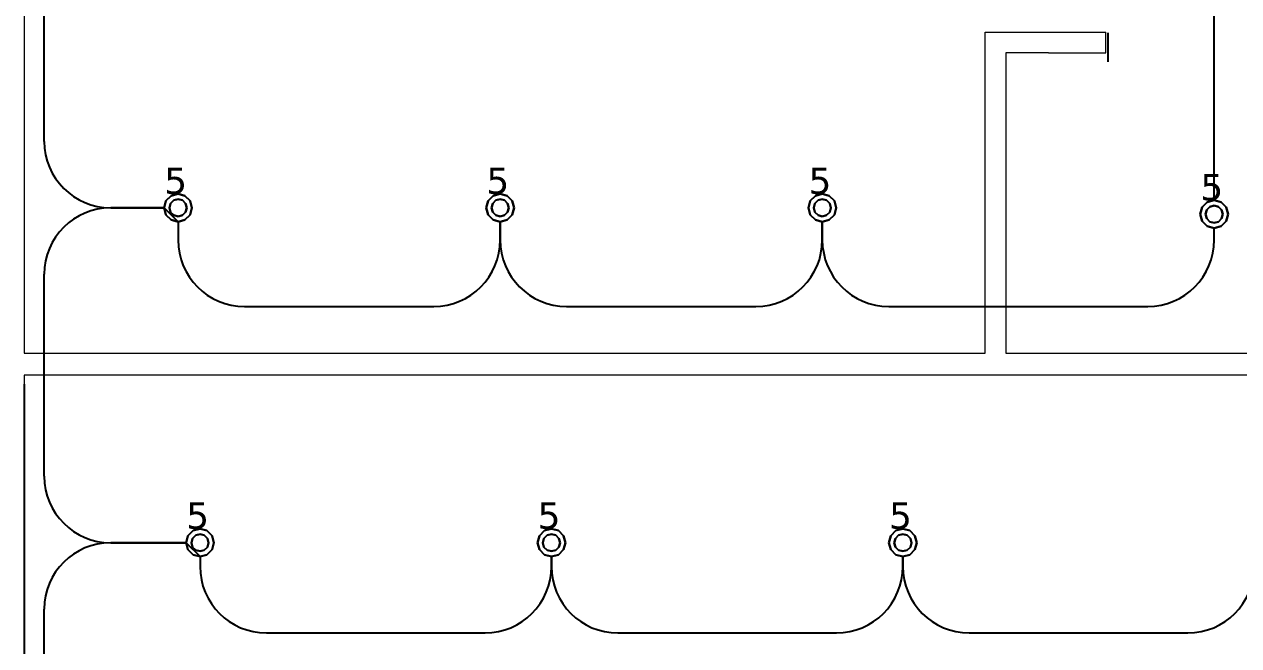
# Model space of a CAD drawing. Header units: inches. Extents: x -2 to 2474, y 1 to 287.
# Drawn here: x 21.74 to 37.42, y 118.74 to 126.76 of the extents above; entities that cross this region are included whole.
import ezdxf

# ---------------------------------------------------------------- set-up
doc = ezdxf.new("R2010")
doc.units = ezdxf.units.IN
doc.header["$MEASUREMENT"] = 0
doc.layers.add('0.25', color=4, linetype='Continuous')
doc.layers.add('PDF_0', color=7, linetype='Continuous')
for name, color, linetype, true_color in [('DLX_CONT', 7, 'Continuous', 0x969696), ('DLX_LUM', 7, 'Continuous', 0xffd400), ('DLX_LUMKEY_IDX', 7, 'Continuous', 0x969696)]:
    doc.layers.add(name, color=color, linetype=linetype, true_color=true_color)
doc.styles.add('TableTextStyle', font='')
doc.styles.get('TableTextStyle').set_extended_font_data('VERDANA.TTF')

msp = doc.modelspace()

# ---------------------------------------------------------------- linework, layer by layer
at = {"lineweight": 5}
for p, q in [((34.96205, 126.66012), (35.70402, 126.66012)), ((35.70402, 126.39359), (35.70402, 126.66012)), ((34.96205, 126.39359), (35.70402, 126.39359))]:
    msp.add_line(p, q, dxfattribs=at)
at = {"layer": '0.25'}
for p, q in [((21.99989, 125.25187), (21.99989, 127.17441)), ((37.10118, 124.49138), (37.10118, 127.16917)), ((22.85724, 124.39452), (23.54723, 124.39452)), ((23.54723, 124.39452), (22.85724, 124.39452)), ((23.54723, 124.39452), (23.72678, 124.21496)), ((23.72678, 124.21496), (23.72678, 123.97962)), ((27.88496, 123.97962), (27.88496, 124.21496)), ((27.88496, 124.21496), (27.88496, 123.97962)), ((32.04314, 123.97962), (32.04314, 124.21496)), ((32.04314, 124.21496), (32.04314, 123.97962)), ((37.10118, 123.97962), (37.10118, 124.13226)), ((21.99989, 120.92842), (21.99989, 123.53716)), ((24.58414, 123.12226), (27.02761, 123.12226)), ((28.74232, 123.12226), (31.18579, 123.12226)), ((32.9005, 123.12226), (36.24382, 123.12226)), ((22.85724, 120.07106), (23.83074, 120.07106)), ((23.83074, 120.07106), (22.85724, 120.07106)), ((23.83074, 120.07106), (24.0103, 119.8915)), ((24.0103, 119.8915), (24.0103, 119.76398)), ((28.54649, 119.76398), (28.54649, 119.8915)), ((28.54649, 119.8915), (28.54649, 119.76398)), ((33.08269, 119.76398), (33.08269, 119.8915)), ((33.08269, 119.8915), (33.08269, 119.76398)), ((21.99989, 116.81631), (21.99989, 119.2137)), ((24.86766, 118.90662), (27.68914, 118.90662)), ((29.40385, 118.90662), (32.22533, 118.90662)), ((33.94005, 118.90662), (36.76153, 118.90662))]:
    msp.add_line(p, q, dxfattribs=at)
for centre, start, end in [((22.85724, 125.25187), 180, 270), ((22.85724, 123.53716), 90, 180), ((24.58414, 123.97962), 180, 270), ((27.02761, 123.97962), 270, 0), ((28.74232, 123.97962), 180, 270), ((31.18579, 123.97962), 270, 0), ((32.9005, 123.97962), 180, 270), ((36.24382, 123.97962), 270, 0), ((22.85724, 120.92842), 180, 270), ((22.85724, 119.2137), 90, 180), ((24.86766, 119.76398), 180, 270), ((27.68914, 119.76398), 270, 0), ((29.40385, 119.76398), 180, 270), ((32.22533, 119.76398), 270, 0), ((33.94005, 119.76398), 180, 270), ((36.76153, 119.76398), 270, 0)]:
    msp.add_arc(centre, 0.85736, start, end, dxfattribs=at)
at = {"layer": 'DLX_CONT'}
for points in [[(35.7288, 126.65497, 0), (35.7288, 126.27695, 0)], [(21.7422, 122.11877, 0), (21.7422, 109.83324, 0)]]:
    msp.add_polyline3d(points, dxfattribs=at)
at = {"layer": 'DLX_LUM'}
for points in [[(23.57128, 124.4843, 0), (23.54723, 124.39452, 0)], [(23.54723, 124.39452, 0), (23.57128, 124.4843, 0)], [(23.54723, 124.39452, 0), (23.57128, 124.4843, 0)], [(23.57128, 124.4843, 0), (23.54723, 124.39452, 0)], [(23.63701, 124.55002, 0), (23.57128, 124.4843, 0)], [(23.57128, 124.4843, 0), (23.63701, 124.55002, 0)], [(23.57128, 124.4843, 0), (23.63701, 124.55002, 0)], [(23.63701, 124.55002, 0), (23.57128, 124.4843, 0)], [(23.57128, 124.4843, 0), (23.57128, 124.4843, 0)], [(23.57128, 124.4843, 0), (23.57128, 124.4843, 0)], [(23.67103, 124.49109, 0), (23.63021, 124.45027, 0)], [(23.63021, 124.45027, 0), (23.67103, 124.49109, 0)], [(23.72678, 124.57408, 0), (23.63701, 124.55002, 0)], [(23.63701, 124.55002, 0), (23.72678, 124.57408, 0)], [(23.63701, 124.55002, 0), (23.72678, 124.57408, 0)], [(23.72678, 124.57408, 0), (23.63701, 124.55002, 0)], [(23.63701, 124.55002, 0), (23.63701, 124.55002, 0)], [(23.63701, 124.55002, 0), (23.63701, 124.55002, 0)], [(23.72678, 124.50603, 0), (23.67103, 124.49109, 0)], [(23.67103, 124.49109, 0), (23.72678, 124.50603, 0)], [(23.81656, 124.55002, 0), (23.72678, 124.57408, 0)], [(23.72678, 124.57408, 0), (23.72678, 124.57408, 0)], [(23.72678, 124.57408, 0), (23.81656, 124.55002, 0)], [(23.72678, 124.57408, 0), (23.72678, 124.57408, 0)], [(23.72678, 124.57408, 0), (23.81656, 124.55002, 0)], [(23.81656, 124.55002, 0), (23.72678, 124.57408, 0)], [(23.78254, 124.49109, 0), (23.72678, 124.50603, 0)], [(23.72678, 124.50603, 0), (23.78254, 124.49109, 0)], [(23.82336, 124.45027, 0), (23.78254, 124.49109, 0)], [(23.78254, 124.49109, 0), (23.82336, 124.45027, 0)], [(23.88229, 124.4843, 0), (23.81656, 124.55002, 0)], [(23.81656, 124.55002, 0), (23.81656, 124.55002, 0)], [(23.81656, 124.55002, 0), (23.88229, 124.4843, 0)], [(23.81656, 124.55002, 0), (23.81656, 124.55002, 0)], [(23.81656, 124.55002, 0), (23.88229, 124.4843, 0)], [(23.88229, 124.4843, 0), (23.81656, 124.55002, 0)], [(23.90634, 124.39452, 0), (23.88229, 124.4843, 0)], [(23.88229, 124.4843, 0), (23.88229, 124.4843, 0)], [(23.88229, 124.4843, 0), (23.90634, 124.39452, 0)], [(23.88229, 124.4843, 0), (23.88229, 124.4843, 0)], [(23.88229, 124.4843, 0), (23.90634, 124.39452, 0)], [(23.90634, 124.39452, 0), (23.88229, 124.4843, 0)], [(27.72946, 124.4843, 0), (27.70541, 124.39452, 0)], [(27.70541, 124.39452, 0), (27.72946, 124.4843, 0)], [(27.70541, 124.39452, 0), (27.72946, 124.4843, 0)], [(27.72946, 124.4843, 0), (27.70541, 124.39452, 0)], [(27.79519, 124.55002, 0), (27.72946, 124.4843, 0)], [(27.72946, 124.4843, 0), (27.79519, 124.55002, 0)], [(27.72946, 124.4843, 0), (27.79519, 124.55002, 0)], [(27.79519, 124.55002, 0), (27.72946, 124.4843, 0)], [(27.72946, 124.4843, 0), (27.72946, 124.4843, 0)], [(27.72946, 124.4843, 0), (27.72946, 124.4843, 0)], [(27.82921, 124.49109, 0), (27.78839, 124.45027, 0)], [(27.78839, 124.45027, 0), (27.82921, 124.49109, 0)], [(27.88496, 124.57408, 0), (27.79519, 124.55002, 0)], [(27.79519, 124.55002, 0), (27.88496, 124.57408, 0)], [(27.79519, 124.55002, 0), (27.88496, 124.57408, 0)], [(27.88496, 124.57408, 0), (27.79519, 124.55002, 0)], [(27.79519, 124.55002, 0), (27.79519, 124.55002, 0)], [(27.79519, 124.55002, 0), (27.79519, 124.55002, 0)], [(27.88496, 124.50603, 0), (27.82921, 124.49109, 0)], [(27.82921, 124.49109, 0), (27.88496, 124.50603, 0)], [(27.97474, 124.55002, 0), (27.88496, 124.57408, 0)], [(27.88496, 124.57408, 0), (27.88496, 124.57408, 0)], [(27.88496, 124.57408, 0), (27.97474, 124.55002, 0)], [(27.88496, 124.57408, 0), (27.88496, 124.57408, 0)], [(27.88496, 124.57408, 0), (27.97474, 124.55002, 0)], [(27.97474, 124.55002, 0), (27.88496, 124.57408, 0)], [(27.94072, 124.49109, 0), (27.88496, 124.50603, 0)], [(27.88496, 124.50603, 0), (27.94072, 124.49109, 0)], [(27.98154, 124.45027, 0), (27.94072, 124.49109, 0)], [(27.94072, 124.49109, 0), (27.98154, 124.45027, 0)], [(28.04047, 124.4843, 0), (27.97474, 124.55002, 0)], [(27.97474, 124.55002, 0), (27.97474, 124.55002, 0)], [(27.97474, 124.55002, 0), (28.04047, 124.4843, 0)], [(27.97474, 124.55002, 0), (27.97474, 124.55002, 0)], [(27.97474, 124.55002, 0), (28.04047, 124.4843, 0)], [(28.04047, 124.4843, 0), (27.97474, 124.55002, 0)], [(28.06452, 124.39452, 0), (28.04047, 124.4843, 0)], [(28.04047, 124.4843, 0), (28.04047, 124.4843, 0)], [(28.04047, 124.4843, 0), (28.06452, 124.39452, 0)], [(28.04047, 124.4843, 0), (28.04047, 124.4843, 0)], [(28.04047, 124.4843, 0), (28.06452, 124.39452, 0)], [(28.06452, 124.39452, 0), (28.04047, 124.4843, 0)], [(31.88764, 124.4843, 0), (31.86359, 124.39452, 0)], [(31.86359, 124.39452, 0), (31.88764, 124.4843, 0)], [(31.86359, 124.39452, 0), (31.88764, 124.4843, 0)], [(31.88764, 124.4843, 0), (31.86359, 124.39452, 0)], [(31.95336, 124.55002, 0), (31.88764, 124.4843, 0)], [(31.88764, 124.4843, 0), (31.95336, 124.55002, 0)], [(31.88764, 124.4843, 0), (31.95336, 124.55002, 0)], [(31.95336, 124.55002, 0), (31.88764, 124.4843, 0)], [(31.88764, 124.4843, 0), (31.88764, 124.4843, 0)], [(31.88764, 124.4843, 0), (31.88764, 124.4843, 0)], [(31.98739, 124.49109, 0), (31.94657, 124.45027, 0)], [(31.94657, 124.45027, 0), (31.98739, 124.49109, 0)], [(32.04314, 124.57408, 0), (31.95336, 124.55002, 0)], [(31.95336, 124.55002, 0), (32.04314, 124.57408, 0)], [(31.95336, 124.55002, 0), (32.04314, 124.57408, 0)], [(32.04314, 124.57408, 0), (31.95336, 124.55002, 0)], [(31.95336, 124.55002, 0), (31.95336, 124.55002, 0)], [(31.95336, 124.55002, 0), (31.95336, 124.55002, 0)], [(32.04314, 124.50603, 0), (31.98739, 124.49109, 0)], [(31.98739, 124.49109, 0), (32.04314, 124.50603, 0)], [(32.13292, 124.55002, 0), (32.04314, 124.57408, 0)], [(32.04314, 124.57408, 0), (32.04314, 124.57408, 0)], [(32.04314, 124.57408, 0), (32.13292, 124.55002, 0)], [(32.04314, 124.57408, 0), (32.04314, 124.57408, 0)], [(32.04314, 124.57408, 0), (32.13292, 124.55002, 0)], [(32.13292, 124.55002, 0), (32.04314, 124.57408, 0)], [(32.0989, 124.49109, 0), (32.04314, 124.50603, 0)], [(32.04314, 124.50603, 0), (32.0989, 124.49109, 0)], [(32.13972, 124.45027, 0), (32.0989, 124.49109, 0)], [(32.0989, 124.49109, 0), (32.13972, 124.45027, 0)], [(32.19865, 124.4843, 0), (32.13292, 124.55002, 0)], [(32.13292, 124.55002, 0), (32.13292, 124.55002, 0)], [(32.13292, 124.55002, 0), (32.19865, 124.4843, 0)], [(32.13292, 124.55002, 0), (32.13292, 124.55002, 0)], [(32.13292, 124.55002, 0), (32.19865, 124.4843, 0)], [(32.19865, 124.4843, 0), (32.13292, 124.55002, 0)], [(32.2227, 124.39452, 0), (32.19865, 124.4843, 0)], [(32.19865, 124.4843, 0), (32.19865, 124.4843, 0)], [(32.19865, 124.4843, 0), (32.2227, 124.39452, 0)], [(32.19865, 124.4843, 0), (32.19865, 124.4843, 0)], [(32.19865, 124.4843, 0), (32.2227, 124.39452, 0)], [(32.2227, 124.39452, 0), (32.19865, 124.4843, 0)], [(37.0114, 124.46732, 0), (36.94568, 124.4016, 0)], [(36.94568, 124.4016, 0), (37.0114, 124.46732, 0)], [(36.94568, 124.4016, 0), (37.0114, 124.46732, 0)], [(37.0114, 124.46732, 0), (36.94568, 124.4016, 0)], [(37.10118, 124.49138, 0), (37.0114, 124.46732, 0)], [(37.0114, 124.46732, 0), (37.10118, 124.49138, 0)], [(37.0114, 124.46732, 0), (37.10118, 124.49138, 0)], [(37.10118, 124.49138, 0), (37.0114, 124.46732, 0)], [(37.0114, 124.46732, 0), (37.0114, 124.46732, 0)], [(37.0114, 124.46732, 0), (37.0114, 124.46732, 0)], [(37.19096, 124.46732, 0), (37.10118, 124.49138, 0)], [(37.10118, 124.49138, 0), (37.10118, 124.49138, 0)], [(37.10118, 124.49138, 0), (37.19096, 124.46732, 0)], [(37.10118, 124.49138, 0), (37.10118, 124.49138, 0)], [(37.10118, 124.49138, 0), (37.19096, 124.46732, 0)], [(37.19096, 124.46732, 0), (37.10118, 124.49138, 0)], [(37.25668, 124.4016, 0), (37.19096, 124.46732, 0)], [(37.19096, 124.46732, 0), (37.19096, 124.46732, 0)], [(37.19096, 124.46732, 0), (37.25668, 124.4016, 0)], [(37.19096, 124.46732, 0), (37.19096, 124.46732, 0)], [(37.19096, 124.46732, 0), (37.25668, 124.4016, 0)], [(37.25668, 124.4016, 0), (37.19096, 124.46732, 0)], [(23.54723, 124.39452, 0), (23.54723, 124.39452, 0)], [(23.54723, 124.39452, 0), (23.57128, 124.30474, 0)], [(23.57128, 124.30474, 0), (23.54723, 124.39452, 0)], [(23.54723, 124.39452, 0), (23.54723, 124.39452, 0)], [(23.57128, 124.30474, 0), (23.54723, 124.39452, 0)], [(23.54723, 124.39452, 0), (23.57128, 124.30474, 0)], [(23.63021, 124.45027, 0), (23.61527, 124.39452, 0)], [(23.61527, 124.39452, 0), (23.63021, 124.45027, 0)], [(23.61527, 124.39452, 0), (23.63021, 124.33876, 0)], [(23.63021, 124.33876, 0), (23.61527, 124.39452, 0)], [(23.63021, 124.33876, 0), (23.67103, 124.29795, 0)], [(23.67103, 124.29795, 0), (23.63021, 124.33876, 0)], [(23.78254, 124.29795, 0), (23.82336, 124.33876, 0)], [(23.82336, 124.33876, 0), (23.78254, 124.29795, 0)], [(23.8383, 124.39452, 0), (23.82336, 124.45027, 0)], [(23.82336, 124.45027, 0), (23.8383, 124.39452, 0)], [(23.82336, 124.33876, 0), (23.8383, 124.39452, 0)], [(23.8383, 124.39452, 0), (23.82336, 124.33876, 0)], [(23.88229, 124.30474, 0), (23.90634, 124.39452, 0)], [(23.90634, 124.39452, 0), (23.88229, 124.30474, 0)], [(23.90634, 124.39452, 0), (23.88229, 124.30474, 0)], [(23.88229, 124.30474, 0), (23.90634, 124.39452, 0)], [(23.90634, 124.39452, 0), (23.90634, 124.39452, 0)], [(23.90634, 124.39452, 0), (23.90634, 124.39452, 0)], [(27.70541, 124.39452, 0), (27.70541, 124.39452, 0)], [(27.70541, 124.39452, 0), (27.72946, 124.30474, 0)], [(27.72946, 124.30474, 0), (27.70541, 124.39452, 0)], [(27.70541, 124.39452, 0), (27.70541, 124.39452, 0)], [(27.72946, 124.30474, 0), (27.70541, 124.39452, 0)], [(27.70541, 124.39452, 0), (27.72946, 124.30474, 0)], [(27.78839, 124.45027, 0), (27.77345, 124.39452, 0)], [(27.77345, 124.39452, 0), (27.78839, 124.45027, 0)], [(27.77345, 124.39452, 0), (27.78839, 124.33876, 0)], [(27.78839, 124.33876, 0), (27.77345, 124.39452, 0)], [(27.78839, 124.33876, 0), (27.82921, 124.29795, 0)], [(27.82921, 124.29795, 0), (27.78839, 124.33876, 0)], [(27.94072, 124.29795, 0), (27.98154, 124.33876, 0)], [(27.98154, 124.33876, 0), (27.94072, 124.29795, 0)], [(27.99648, 124.39452, 0), (27.98154, 124.45027, 0)], [(27.98154, 124.45027, 0), (27.99648, 124.39452, 0)], [(27.98154, 124.33876, 0), (27.99648, 124.39452, 0)], [(27.99648, 124.39452, 0), (27.98154, 124.33876, 0)], [(28.04047, 124.30474, 0), (28.06452, 124.39452, 0)], [(28.06452, 124.39452, 0), (28.04047, 124.30474, 0)], [(28.06452, 124.39452, 0), (28.04047, 124.30474, 0)], [(28.04047, 124.30474, 0), (28.06452, 124.39452, 0)], [(28.06452, 124.39452, 0), (28.06452, 124.39452, 0)], [(28.06452, 124.39452, 0), (28.06452, 124.39452, 0)], [(31.86359, 124.39452, 0), (31.86359, 124.39452, 0)], [(31.86359, 124.39452, 0), (31.88764, 124.30474, 0)], [(31.88764, 124.30474, 0), (31.86359, 124.39452, 0)], [(31.86359, 124.39452, 0), (31.86359, 124.39452, 0)], [(31.88764, 124.30474, 0), (31.86359, 124.39452, 0)], [(31.86359, 124.39452, 0), (31.88764, 124.30474, 0)], [(31.94657, 124.45027, 0), (31.93163, 124.39452, 0)], [(31.93163, 124.39452, 0), (31.94657, 124.45027, 0)], [(31.93163, 124.39452, 0), (31.94657, 124.33876, 0)], [(31.94657, 124.33876, 0), (31.93163, 124.39452, 0)], [(31.94657, 124.33876, 0), (31.98739, 124.29795, 0)], [(31.98739, 124.29795, 0), (31.94657, 124.33876, 0)], [(32.0989, 124.29795, 0), (32.13972, 124.33876, 0)], [(32.13972, 124.33876, 0), (32.0989, 124.29795, 0)], [(32.15466, 124.39452, 0), (32.13972, 124.45027, 0)], [(32.13972, 124.45027, 0), (32.15466, 124.39452, 0)], [(32.13972, 124.33876, 0), (32.15466, 124.39452, 0)], [(32.15466, 124.39452, 0), (32.13972, 124.33876, 0)], [(32.19865, 124.30474, 0), (32.2227, 124.39452, 0)], [(32.2227, 124.39452, 0), (32.19865, 124.30474, 0)], [(32.2227, 124.39452, 0), (32.19865, 124.30474, 0)], [(32.19865, 124.30474, 0), (32.2227, 124.39452, 0)], [(32.2227, 124.39452, 0), (32.2227, 124.39452, 0)], [(32.2227, 124.39452, 0), (32.2227, 124.39452, 0)], [(36.94568, 124.4016, 0), (36.92162, 124.31182, 0)], [(36.92162, 124.31182, 0), (36.94568, 124.4016, 0)], [(36.92162, 124.31182, 0), (36.94568, 124.4016, 0)], [(36.94568, 124.4016, 0), (36.92162, 124.31182, 0)], [(36.92162, 124.31182, 0), (36.92162, 124.31182, 0)], [(36.92162, 124.31182, 0), (36.94568, 124.22204, 0)], [(36.94568, 124.22204, 0), (36.92162, 124.31182, 0)], [(36.92162, 124.31182, 0), (36.92162, 124.31182, 0)], [(36.94568, 124.22204, 0), (36.92162, 124.31182, 0)], [(36.92162, 124.31182, 0), (36.94568, 124.22204, 0)], [(36.94568, 124.4016, 0), (36.94568, 124.4016, 0)], [(36.94568, 124.4016, 0), (36.94568, 124.4016, 0)], [(37.0046, 124.36757, 0), (36.98966, 124.31182, 0)], [(36.98966, 124.31182, 0), (37.0046, 124.36757, 0)], [(36.98966, 124.31182, 0), (37.0046, 124.25606, 0)], [(37.0046, 124.25606, 0), (36.98966, 124.31182, 0)], [(37.04542, 124.40839, 0), (37.0046, 124.36757, 0)], [(37.0046, 124.36757, 0), (37.04542, 124.40839, 0)], [(37.10118, 124.42333, 0), (37.04542, 124.40839, 0)], [(37.04542, 124.40839, 0), (37.10118, 124.42333, 0)], [(37.15694, 124.40839, 0), (37.10118, 124.42333, 0)], [(37.10118, 124.42333, 0), (37.15694, 124.40839, 0)], [(37.19775, 124.36757, 0), (37.15694, 124.40839, 0)], [(37.15694, 124.40839, 0), (37.19775, 124.36757, 0)], [(37.21269, 124.31182, 0), (37.19775, 124.36757, 0)], [(37.19775, 124.36757, 0), (37.21269, 124.31182, 0)], [(37.19775, 124.25606, 0), (37.21269, 124.31182, 0)], [(37.21269, 124.31182, 0), (37.19775, 124.25606, 0)], [(37.28074, 124.31182, 0), (37.25668, 124.4016, 0)], [(37.25668, 124.4016, 0), (37.25668, 124.4016, 0)], [(37.25668, 124.4016, 0), (37.28074, 124.31182, 0)], [(37.25668, 124.4016, 0), (37.25668, 124.4016, 0)], [(37.25668, 124.4016, 0), (37.28074, 124.31182, 0)], [(37.28074, 124.31182, 0), (37.25668, 124.4016, 0)], [(37.25668, 124.22204, 0), (37.28074, 124.31182, 0)], [(37.28074, 124.31182, 0), (37.25668, 124.22204, 0)], [(37.28074, 124.31182, 0), (37.25668, 124.22204, 0)], [(37.25668, 124.22204, 0), (37.28074, 124.31182, 0)], [(37.28074, 124.31182, 0), (37.28074, 124.31182, 0)], [(37.28074, 124.31182, 0), (37.28074, 124.31182, 0)], [(23.57128, 124.30474, 0), (23.57128, 124.30474, 0)], [(23.57128, 124.30474, 0), (23.63701, 124.23902, 0)], [(23.63701, 124.23902, 0), (23.57128, 124.30474, 0)], [(23.57128, 124.30474, 0), (23.57128, 124.30474, 0)], [(23.63701, 124.23902, 0), (23.57128, 124.30474, 0)], [(23.57128, 124.30474, 0), (23.63701, 124.23902, 0)], [(23.63701, 124.23902, 0), (23.72678, 124.21496, 0)], [(23.72678, 124.21496, 0), (23.63701, 124.23902, 0)], [(23.63701, 124.23902, 0), (23.63701, 124.23902, 0)], [(23.63701, 124.23902, 0), (23.63701, 124.23902, 0)], [(23.72678, 124.21496, 0), (23.63701, 124.23902, 0)], [(23.63701, 124.23902, 0), (23.72678, 124.21496, 0)], [(23.67103, 124.29795, 0), (23.72678, 124.28301, 0)], [(23.72678, 124.28301, 0), (23.67103, 124.29795, 0)], [(23.72678, 124.28301, 0), (23.78254, 124.29795, 0)], [(23.78254, 124.29795, 0), (23.72678, 124.28301, 0)], [(23.72678, 124.21496, 0), (23.81656, 124.23902, 0)], [(23.81656, 124.23902, 0), (23.72678, 124.21496, 0)], [(23.81656, 124.23902, 0), (23.72678, 124.21496, 0)], [(23.72678, 124.21496, 0), (23.81656, 124.23902, 0)], [(23.72678, 124.21496, 0), (23.72678, 124.21496, 0)], [(23.72678, 124.21496, 0), (23.72678, 124.21496, 0)], [(23.81656, 124.23902, 0), (23.88229, 124.30474, 0)], [(23.88229, 124.30474, 0), (23.81656, 124.23902, 0)], [(23.88229, 124.30474, 0), (23.81656, 124.23902, 0)], [(23.81656, 124.23902, 0), (23.88229, 124.30474, 0)], [(23.81656, 124.23902, 0), (23.81656, 124.23902, 0)], [(23.81656, 124.23902, 0), (23.81656, 124.23902, 0)], [(23.88229, 124.30474, 0), (23.88229, 124.30474, 0)], [(23.88229, 124.30474, 0), (23.88229, 124.30474, 0)], [(27.72946, 124.30474, 0), (27.72946, 124.30474, 0)], [(27.72946, 124.30474, 0), (27.79519, 124.23902, 0)], [(27.79519, 124.23902, 0), (27.72946, 124.30474, 0)], [(27.72946, 124.30474, 0), (27.72946, 124.30474, 0)], [(27.79519, 124.23902, 0), (27.72946, 124.30474, 0)], [(27.72946, 124.30474, 0), (27.79519, 124.23902, 0)], [(27.79519, 124.23902, 0), (27.88496, 124.21496, 0)], [(27.88496, 124.21496, 0), (27.79519, 124.23902, 0)], [(27.79519, 124.23902, 0), (27.79519, 124.23902, 0)], [(27.79519, 124.23902, 0), (27.79519, 124.23902, 0)], [(27.88496, 124.21496, 0), (27.79519, 124.23902, 0)], [(27.79519, 124.23902, 0), (27.88496, 124.21496, 0)], [(27.82921, 124.29795, 0), (27.88496, 124.28301, 0)], [(27.88496, 124.28301, 0), (27.82921, 124.29795, 0)], [(27.88496, 124.28301, 0), (27.94072, 124.29795, 0)], [(27.94072, 124.29795, 0), (27.88496, 124.28301, 0)], [(27.88496, 124.21496, 0), (27.97474, 124.23902, 0)], [(27.97474, 124.23902, 0), (27.88496, 124.21496, 0)], [(27.97474, 124.23902, 0), (27.88496, 124.21496, 0)], [(27.88496, 124.21496, 0), (27.97474, 124.23902, 0)], [(27.88496, 124.21496, 0), (27.88496, 124.21496, 0)], [(27.88496, 124.21496, 0), (27.88496, 124.21496, 0)], [(27.97474, 124.23902, 0), (28.04047, 124.30474, 0)], [(28.04047, 124.30474, 0), (27.97474, 124.23902, 0)], [(28.04047, 124.30474, 0), (27.97474, 124.23902, 0)], [(27.97474, 124.23902, 0), (28.04047, 124.30474, 0)], [(27.97474, 124.23902, 0), (27.97474, 124.23902, 0)], [(27.97474, 124.23902, 0), (27.97474, 124.23902, 0)], [(28.04047, 124.30474, 0), (28.04047, 124.30474, 0)], [(28.04047, 124.30474, 0), (28.04047, 124.30474, 0)], [(31.88764, 124.30474, 0), (31.88764, 124.30474, 0)], [(31.88764, 124.30474, 0), (31.95336, 124.23902, 0)], [(31.95336, 124.23902, 0), (31.88764, 124.30474, 0)], [(31.88764, 124.30474, 0), (31.88764, 124.30474, 0)], [(31.95336, 124.23902, 0), (31.88764, 124.30474, 0)], [(31.88764, 124.30474, 0), (31.95336, 124.23902, 0)], [(31.95336, 124.23902, 0), (32.04314, 124.21496, 0)], [(32.04314, 124.21496, 0), (31.95336, 124.23902, 0)], [(31.95336, 124.23902, 0), (31.95336, 124.23902, 0)], [(31.95336, 124.23902, 0), (31.95336, 124.23902, 0)], [(32.04314, 124.21496, 0), (31.95336, 124.23902, 0)], [(31.95336, 124.23902, 0), (32.04314, 124.21496, 0)], [(31.98739, 124.29795, 0), (32.04314, 124.28301, 0)], [(32.04314, 124.28301, 0), (31.98739, 124.29795, 0)], [(32.04314, 124.28301, 0), (32.0989, 124.29795, 0)], [(32.0989, 124.29795, 0), (32.04314, 124.28301, 0)], [(32.04314, 124.21496, 0), (32.13292, 124.23902, 0)], [(32.13292, 124.23902, 0), (32.04314, 124.21496, 0)], [(32.13292, 124.23902, 0), (32.04314, 124.21496, 0)], [(32.04314, 124.21496, 0), (32.13292, 124.23902, 0)], [(32.04314, 124.21496, 0), (32.04314, 124.21496, 0)], [(32.04314, 124.21496, 0), (32.04314, 124.21496, 0)], [(32.13292, 124.23902, 0), (32.19865, 124.30474, 0)], [(32.19865, 124.30474, 0), (32.13292, 124.23902, 0)], [(32.19865, 124.30474, 0), (32.13292, 124.23902, 0)], [(32.13292, 124.23902, 0), (32.19865, 124.30474, 0)], [(32.13292, 124.23902, 0), (32.13292, 124.23902, 0)], [(32.13292, 124.23902, 0), (32.13292, 124.23902, 0)], [(32.19865, 124.30474, 0), (32.19865, 124.30474, 0)], [(32.19865, 124.30474, 0), (32.19865, 124.30474, 0)], [(36.94568, 124.22204, 0), (36.94568, 124.22204, 0)], [(36.94568, 124.22204, 0), (37.0114, 124.15632, 0)], [(37.0114, 124.15632, 0), (36.94568, 124.22204, 0)], [(36.94568, 124.22204, 0), (36.94568, 124.22204, 0)], [(37.0114, 124.15632, 0), (36.94568, 124.22204, 0)], [(36.94568, 124.22204, 0), (37.0114, 124.15632, 0)], [(37.0046, 124.25606, 0), (37.04542, 124.21525, 0)], [(37.04542, 124.21525, 0), (37.0046, 124.25606, 0)], [(37.0114, 124.15632, 0), (37.10118, 124.13226, 0)], [(37.10118, 124.13226, 0), (37.0114, 124.15632, 0)], [(37.0114, 124.15632, 0), (37.0114, 124.15632, 0)], [(37.0114, 124.15632, 0), (37.0114, 124.15632, 0)], [(37.10118, 124.13226, 0), (37.0114, 124.15632, 0)], [(37.0114, 124.15632, 0), (37.10118, 124.13226, 0)], [(37.04542, 124.21525, 0), (37.10118, 124.20031, 0)], [(37.10118, 124.20031, 0), (37.04542, 124.21525, 0)], [(37.10118, 124.20031, 0), (37.15694, 124.21525, 0)], [(37.15694, 124.21525, 0), (37.10118, 124.20031, 0)], [(37.10118, 124.13226, 0), (37.19096, 124.15632, 0)], [(37.19096, 124.15632, 0), (37.10118, 124.13226, 0)], [(37.19096, 124.15632, 0), (37.10118, 124.13226, 0)], [(37.10118, 124.13226, 0), (37.19096, 124.15632, 0)], [(37.15694, 124.21525, 0), (37.19775, 124.25606, 0)], [(37.19775, 124.25606, 0), (37.15694, 124.21525, 0)], [(37.19096, 124.15632, 0), (37.25668, 124.22204, 0)], [(37.25668, 124.22204, 0), (37.19096, 124.15632, 0)], [(37.25668, 124.22204, 0), (37.19096, 124.15632, 0)], [(37.19096, 124.15632, 0), (37.25668, 124.22204, 0)], [(37.19096, 124.15632, 0), (37.19096, 124.15632, 0)], [(37.19096, 124.15632, 0), (37.19096, 124.15632, 0)], [(37.25668, 124.22204, 0), (37.25668, 124.22204, 0)], [(37.25668, 124.22204, 0), (37.25668, 124.22204, 0)], [(37.10118, 124.13226, 0), (37.10118, 124.13226, 0)], [(37.10118, 124.13226, 0), (37.10118, 124.13226, 0)], [(24.0103, 120.25062, 0), (23.92052, 120.22656, 0)], [(23.92052, 120.22656, 0), (24.0103, 120.25062, 0)], [(23.92052, 120.22656, 0), (24.0103, 120.25062, 0)], [(24.0103, 120.25062, 0), (23.92052, 120.22656, 0)], [(24.10008, 120.22656, 0), (24.0103, 120.25062, 0)], [(24.0103, 120.25062, 0), (24.0103, 120.25062, 0)], [(24.0103, 120.25062, 0), (24.10008, 120.22656, 0)], [(24.0103, 120.25062, 0), (24.0103, 120.25062, 0)], [(24.0103, 120.25062, 0), (24.10008, 120.22656, 0)], [(24.10008, 120.22656, 0), (24.0103, 120.25062, 0)], [(28.54649, 120.25062, 0), (28.45672, 120.22656, 0)], [(28.45672, 120.22656, 0), (28.54649, 120.25062, 0)], [(28.45672, 120.22656, 0), (28.54649, 120.25062, 0)], [(28.54649, 120.25062, 0), (28.45672, 120.22656, 0)], [(28.63627, 120.22656, 0), (28.54649, 120.25062, 0)], [(28.54649, 120.25062, 0), (28.54649, 120.25062, 0)], [(28.54649, 120.25062, 0), (28.63627, 120.22656, 0)], [(28.54649, 120.25062, 0), (28.54649, 120.25062, 0)], [(28.54649, 120.25062, 0), (28.63627, 120.22656, 0)], [(28.63627, 120.22656, 0), (28.54649, 120.25062, 0)], [(33.08269, 120.25062, 0), (32.99291, 120.22656, 0)], [(32.99291, 120.22656, 0), (33.08269, 120.25062, 0)], [(32.99291, 120.22656, 0), (33.08269, 120.25062, 0)], [(33.08269, 120.25062, 0), (32.99291, 120.22656, 0)], [(33.17247, 120.22656, 0), (33.08269, 120.25062, 0)], [(33.08269, 120.25062, 0), (33.08269, 120.25062, 0)], [(33.08269, 120.25062, 0), (33.17247, 120.22656, 0)], [(33.08269, 120.25062, 0), (33.08269, 120.25062, 0)], [(33.08269, 120.25062, 0), (33.17247, 120.22656, 0)], [(33.17247, 120.22656, 0), (33.08269, 120.25062, 0)], [(23.8548, 120.16084, 0), (23.83074, 120.07106, 0)], [(23.83074, 120.07106, 0), (23.8548, 120.16084, 0)], [(23.83074, 120.07106, 0), (23.8548, 120.16084, 0)], [(23.8548, 120.16084, 0), (23.83074, 120.07106, 0)], [(23.92052, 120.22656, 0), (23.8548, 120.16084, 0)], [(23.8548, 120.16084, 0), (23.92052, 120.22656, 0)], [(23.8548, 120.16084, 0), (23.92052, 120.22656, 0)], [(23.92052, 120.22656, 0), (23.8548, 120.16084, 0)], [(23.8548, 120.16084, 0), (23.8548, 120.16084, 0)], [(23.8548, 120.16084, 0), (23.8548, 120.16084, 0)], [(23.91372, 120.12682, 0), (23.89878, 120.07106, 0)], [(23.89878, 120.07106, 0), (23.91372, 120.12682, 0)], [(23.95454, 120.16763, 0), (23.91372, 120.12682, 0)], [(23.91372, 120.12682, 0), (23.95454, 120.16763, 0)], [(23.92052, 120.22656, 0), (23.92052, 120.22656, 0)], [(23.92052, 120.22656, 0), (23.92052, 120.22656, 0)], [(24.0103, 120.18257, 0), (23.95454, 120.16763, 0)], [(23.95454, 120.16763, 0), (24.0103, 120.18257, 0)], [(24.06606, 120.16763, 0), (24.0103, 120.18257, 0)], [(24.0103, 120.18257, 0), (24.06606, 120.16763, 0)], [(24.10687, 120.12682, 0), (24.06606, 120.16763, 0)], [(24.06606, 120.16763, 0), (24.10687, 120.12682, 0)], [(24.1658, 120.16084, 0), (24.10008, 120.22656, 0)], [(24.10008, 120.22656, 0), (24.10008, 120.22656, 0)], [(24.10008, 120.22656, 0), (24.1658, 120.16084, 0)], [(24.10008, 120.22656, 0), (24.10008, 120.22656, 0)], [(24.10008, 120.22656, 0), (24.1658, 120.16084, 0)], [(24.1658, 120.16084, 0), (24.10008, 120.22656, 0)], [(24.12181, 120.07106, 0), (24.10687, 120.12682, 0)], [(24.10687, 120.12682, 0), (24.12181, 120.07106, 0)], [(24.18986, 120.07106, 0), (24.1658, 120.16084, 0)], [(24.1658, 120.16084, 0), (24.1658, 120.16084, 0)], [(24.1658, 120.16084, 0), (24.18986, 120.07106, 0)], [(24.1658, 120.16084, 0), (24.1658, 120.16084, 0)], [(24.1658, 120.16084, 0), (24.18986, 120.07106, 0)], [(24.18986, 120.07106, 0), (24.1658, 120.16084, 0)], [(28.39099, 120.16084, 0), (28.36694, 120.07106, 0)], [(28.36694, 120.07106, 0), (28.39099, 120.16084, 0)], [(28.36694, 120.07106, 0), (28.39099, 120.16084, 0)], [(28.39099, 120.16084, 0), (28.36694, 120.07106, 0)], [(28.45672, 120.22656, 0), (28.39099, 120.16084, 0)], [(28.39099, 120.16084, 0), (28.45672, 120.22656, 0)], [(28.39099, 120.16084, 0), (28.45672, 120.22656, 0)], [(28.45672, 120.22656, 0), (28.39099, 120.16084, 0)], [(28.39099, 120.16084, 0), (28.39099, 120.16084, 0)], [(28.39099, 120.16084, 0), (28.39099, 120.16084, 0)], [(28.44992, 120.12682, 0), (28.43498, 120.07106, 0)], [(28.43498, 120.07106, 0), (28.44992, 120.12682, 0)], [(28.49074, 120.16763, 0), (28.44992, 120.12682, 0)], [(28.44992, 120.12682, 0), (28.49074, 120.16763, 0)], [(28.45672, 120.22656, 0), (28.45672, 120.22656, 0)], [(28.45672, 120.22656, 0), (28.45672, 120.22656, 0)], [(28.54649, 120.18257, 0), (28.49074, 120.16763, 0)], [(28.49074, 120.16763, 0), (28.54649, 120.18257, 0)], [(28.60225, 120.16763, 0), (28.54649, 120.18257, 0)], [(28.54649, 120.18257, 0), (28.60225, 120.16763, 0)], [(28.64307, 120.12682, 0), (28.60225, 120.16763, 0)], [(28.60225, 120.16763, 0), (28.64307, 120.12682, 0)], [(28.702, 120.16084, 0), (28.63627, 120.22656, 0)], [(28.63627, 120.22656, 0), (28.63627, 120.22656, 0)], [(28.63627, 120.22656, 0), (28.702, 120.16084, 0)], [(28.63627, 120.22656, 0), (28.63627, 120.22656, 0)], [(28.63627, 120.22656, 0), (28.702, 120.16084, 0)], [(28.702, 120.16084, 0), (28.63627, 120.22656, 0)], [(28.65801, 120.07106, 0), (28.64307, 120.12682, 0)], [(28.64307, 120.12682, 0), (28.65801, 120.07106, 0)], [(28.72605, 120.07106, 0), (28.702, 120.16084, 0)], [(28.702, 120.16084, 0), (28.702, 120.16084, 0)], [(28.702, 120.16084, 0), (28.72605, 120.07106, 0)], [(28.702, 120.16084, 0), (28.702, 120.16084, 0)], [(28.702, 120.16084, 0), (28.72605, 120.07106, 0)], [(28.72605, 120.07106, 0), (28.702, 120.16084, 0)], [(32.92719, 120.16084, 0), (32.90313, 120.07106, 0)], [(32.90313, 120.07106, 0), (32.92719, 120.16084, 0)], [(32.90313, 120.07106, 0), (32.92719, 120.16084, 0)], [(32.92719, 120.16084, 0), (32.90313, 120.07106, 0)], [(32.99291, 120.22656, 0), (32.92719, 120.16084, 0)], [(32.92719, 120.16084, 0), (32.99291, 120.22656, 0)], [(32.92719, 120.16084, 0), (32.99291, 120.22656, 0)], [(32.99291, 120.22656, 0), (32.92719, 120.16084, 0)], [(32.92719, 120.16084, 0), (32.92719, 120.16084, 0)], [(32.92719, 120.16084, 0), (32.92719, 120.16084, 0)], [(32.98612, 120.12682, 0), (32.97118, 120.07106, 0)], [(32.97118, 120.07106, 0), (32.98612, 120.12682, 0)], [(33.02693, 120.16763, 0), (32.98612, 120.12682, 0)], [(32.98612, 120.12682, 0), (33.02693, 120.16763, 0)], [(32.99291, 120.22656, 0), (32.99291, 120.22656, 0)], [(32.99291, 120.22656, 0), (32.99291, 120.22656, 0)], [(33.08269, 120.18257, 0), (33.02693, 120.16763, 0)], [(33.02693, 120.16763, 0), (33.08269, 120.18257, 0)], [(33.13845, 120.16763, 0), (33.08269, 120.18257, 0)], [(33.08269, 120.18257, 0), (33.13845, 120.16763, 0)], [(33.17927, 120.12682, 0), (33.13845, 120.16763, 0)], [(33.13845, 120.16763, 0), (33.17927, 120.12682, 0)], [(33.23819, 120.16084, 0), (33.17247, 120.22656, 0)], [(33.17247, 120.22656, 0), (33.17247, 120.22656, 0)], [(33.17247, 120.22656, 0), (33.23819, 120.16084, 0)], [(33.17247, 120.22656, 0), (33.17247, 120.22656, 0)], [(33.17247, 120.22656, 0), (33.23819, 120.16084, 0)], [(33.23819, 120.16084, 0), (33.17247, 120.22656, 0)], [(33.19421, 120.07106, 0), (33.17927, 120.12682, 0)], [(33.17927, 120.12682, 0), (33.19421, 120.07106, 0)], [(33.26225, 120.07106, 0), (33.23819, 120.16084, 0)], [(33.23819, 120.16084, 0), (33.23819, 120.16084, 0)], [(33.23819, 120.16084, 0), (33.26225, 120.07106, 0)], [(33.23819, 120.16084, 0), (33.23819, 120.16084, 0)], [(33.23819, 120.16084, 0), (33.26225, 120.07106, 0)], [(33.26225, 120.07106, 0), (33.23819, 120.16084, 0)], [(23.83074, 120.07106, 0), (23.83074, 120.07106, 0)], [(23.83074, 120.07106, 0), (23.8548, 119.98128, 0)], [(23.8548, 119.98128, 0), (23.83074, 120.07106, 0)], [(23.83074, 120.07106, 0), (23.83074, 120.07106, 0)], [(23.8548, 119.98128, 0), (23.83074, 120.07106, 0)], [(23.83074, 120.07106, 0), (23.8548, 119.98128, 0)], [(23.8548, 119.98128, 0), (23.8548, 119.98128, 0)], [(23.8548, 119.98128, 0), (23.92052, 119.91556, 0)], [(23.92052, 119.91556, 0), (23.8548, 119.98128, 0)], [(23.8548, 119.98128, 0), (23.8548, 119.98128, 0)], [(23.92052, 119.91556, 0), (23.8548, 119.98128, 0)], [(23.8548, 119.98128, 0), (23.92052, 119.91556, 0)], [(23.89878, 120.07106, 0), (23.91372, 120.0153, 0)], [(23.91372, 120.0153, 0), (23.89878, 120.07106, 0)], [(23.91372, 120.0153, 0), (23.95454, 119.97449, 0)], [(23.95454, 119.97449, 0), (23.91372, 120.0153, 0)], [(23.95454, 119.97449, 0), (24.0103, 119.95955, 0)], [(24.0103, 119.95955, 0), (23.95454, 119.97449, 0)], [(24.0103, 119.95955, 0), (24.06606, 119.97449, 0)], [(24.06606, 119.97449, 0), (24.0103, 119.95955, 0)], [(24.06606, 119.97449, 0), (24.10687, 120.0153, 0)], [(24.10687, 120.0153, 0), (24.06606, 119.97449, 0)], [(24.10008, 119.91556, 0), (24.1658, 119.98128, 0)], [(24.1658, 119.98128, 0), (24.10008, 119.91556, 0)], [(24.1658, 119.98128, 0), (24.10008, 119.91556, 0)], [(24.10008, 119.91556, 0), (24.1658, 119.98128, 0)], [(24.10687, 120.0153, 0), (24.12181, 120.07106, 0)], [(24.12181, 120.07106, 0), (24.10687, 120.0153, 0)], [(24.1658, 119.98128, 0), (24.18986, 120.07106, 0)], [(24.18986, 120.07106, 0), (24.1658, 119.98128, 0)], [(24.18986, 120.07106, 0), (24.1658, 119.98128, 0)], [(24.1658, 119.98128, 0), (24.18986, 120.07106, 0)], [(24.1658, 119.98128, 0), (24.1658, 119.98128, 0)], [(24.1658, 119.98128, 0), (24.1658, 119.98128, 0)], [(24.18986, 120.07106, 0), (24.18986, 120.07106, 0)], [(24.18986, 120.07106, 0), (24.18986, 120.07106, 0)], [(28.36694, 120.07106, 0), (28.36694, 120.07106, 0)], [(28.36694, 120.07106, 0), (28.39099, 119.98128, 0)], [(28.39099, 119.98128, 0), (28.36694, 120.07106, 0)], [(28.36694, 120.07106, 0), (28.36694, 120.07106, 0)], [(28.39099, 119.98128, 0), (28.36694, 120.07106, 0)], [(28.36694, 120.07106, 0), (28.39099, 119.98128, 0)], [(28.39099, 119.98128, 0), (28.39099, 119.98128, 0)], [(28.39099, 119.98128, 0), (28.45672, 119.91556, 0)], [(28.45672, 119.91556, 0), (28.39099, 119.98128, 0)], [(28.39099, 119.98128, 0), (28.39099, 119.98128, 0)], [(28.45672, 119.91556, 0), (28.39099, 119.98128, 0)], [(28.39099, 119.98128, 0), (28.45672, 119.91556, 0)], [(28.43498, 120.07106, 0), (28.44992, 120.0153, 0)], [(28.44992, 120.0153, 0), (28.43498, 120.07106, 0)], [(28.44992, 120.0153, 0), (28.49074, 119.97449, 0)], [(28.49074, 119.97449, 0), (28.44992, 120.0153, 0)], [(28.49074, 119.97449, 0), (28.54649, 119.95955, 0)], [(28.54649, 119.95955, 0), (28.49074, 119.97449, 0)], [(28.54649, 119.95955, 0), (28.60225, 119.97449, 0)], [(28.60225, 119.97449, 0), (28.54649, 119.95955, 0)], [(28.60225, 119.97449, 0), (28.64307, 120.0153, 0)], [(28.64307, 120.0153, 0), (28.60225, 119.97449, 0)], [(28.63627, 119.91556, 0), (28.702, 119.98128, 0)], [(28.702, 119.98128, 0), (28.63627, 119.91556, 0)], [(28.702, 119.98128, 0), (28.63627, 119.91556, 0)], [(28.63627, 119.91556, 0), (28.702, 119.98128, 0)], [(28.64307, 120.0153, 0), (28.65801, 120.07106, 0)], [(28.65801, 120.07106, 0), (28.64307, 120.0153, 0)], [(28.702, 119.98128, 0), (28.72605, 120.07106, 0)], [(28.72605, 120.07106, 0), (28.702, 119.98128, 0)], [(28.72605, 120.07106, 0), (28.702, 119.98128, 0)], [(28.702, 119.98128, 0), (28.72605, 120.07106, 0)], [(28.702, 119.98128, 0), (28.702, 119.98128, 0)], [(28.702, 119.98128, 0), (28.702, 119.98128, 0)], [(28.72605, 120.07106, 0), (28.72605, 120.07106, 0)], [(28.72605, 120.07106, 0), (28.72605, 120.07106, 0)], [(32.90313, 120.07106, 0), (32.90313, 120.07106, 0)], [(32.90313, 120.07106, 0), (32.92719, 119.98128, 0)], [(32.92719, 119.98128, 0), (32.90313, 120.07106, 0)], [(32.90313, 120.07106, 0), (32.90313, 120.07106, 0)], [(32.92719, 119.98128, 0), (32.90313, 120.07106, 0)], [(32.90313, 120.07106, 0), (32.92719, 119.98128, 0)], [(32.92719, 119.98128, 0), (32.92719, 119.98128, 0)], [(32.92719, 119.98128, 0), (32.99291, 119.91556, 0)], [(32.99291, 119.91556, 0), (32.92719, 119.98128, 0)], [(32.92719, 119.98128, 0), (32.92719, 119.98128, 0)], [(32.99291, 119.91556, 0), (32.92719, 119.98128, 0)], [(32.92719, 119.98128, 0), (32.99291, 119.91556, 0)], [(32.97118, 120.07106, 0), (32.98612, 120.0153, 0)], [(32.98612, 120.0153, 0), (32.97118, 120.07106, 0)], [(32.98612, 120.0153, 0), (33.02693, 119.97449, 0)], [(33.02693, 119.97449, 0), (32.98612, 120.0153, 0)], [(33.02693, 119.97449, 0), (33.08269, 119.95955, 0)], [(33.08269, 119.95955, 0), (33.02693, 119.97449, 0)], [(33.08269, 119.95955, 0), (33.13845, 119.97449, 0)], [(33.13845, 119.97449, 0), (33.08269, 119.95955, 0)], [(33.13845, 119.97449, 0), (33.17927, 120.0153, 0)], [(33.17927, 120.0153, 0), (33.13845, 119.97449, 0)], [(33.17247, 119.91556, 0), (33.23819, 119.98128, 0)], [(33.23819, 119.98128, 0), (33.17247, 119.91556, 0)], [(33.23819, 119.98128, 0), (33.17247, 119.91556, 0)], [(33.17247, 119.91556, 0), (33.23819, 119.98128, 0)], [(33.17927, 120.0153, 0), (33.19421, 120.07106, 0)], [(33.19421, 120.07106, 0), (33.17927, 120.0153, 0)], [(33.23819, 119.98128, 0), (33.26225, 120.07106, 0)], [(33.26225, 120.07106, 0), (33.23819, 119.98128, 0)], [(33.26225, 120.07106, 0), (33.23819, 119.98128, 0)], [(33.23819, 119.98128, 0), (33.26225, 120.07106, 0)], [(33.23819, 119.98128, 0), (33.23819, 119.98128, 0)], [(33.23819, 119.98128, 0), (33.23819, 119.98128, 0)], [(33.26225, 120.07106, 0), (33.26225, 120.07106, 0)], [(33.26225, 120.07106, 0), (33.26225, 120.07106, 0)], [(23.92052, 119.91556, 0), (24.0103, 119.8915, 0)], [(24.0103, 119.8915, 0), (23.92052, 119.91556, 0)], [(23.92052, 119.91556, 0), (23.92052, 119.91556, 0)], [(23.92052, 119.91556, 0), (23.92052, 119.91556, 0)], [(24.0103, 119.8915, 0), (23.92052, 119.91556, 0)], [(23.92052, 119.91556, 0), (24.0103, 119.8915, 0)], [(24.0103, 119.8915, 0), (24.10008, 119.91556, 0)], [(24.10008, 119.91556, 0), (24.0103, 119.8915, 0)], [(24.10008, 119.91556, 0), (24.0103, 119.8915, 0)], [(24.0103, 119.8915, 0), (24.10008, 119.91556, 0)], [(24.0103, 119.8915, 0), (24.0103, 119.8915, 0)], [(24.0103, 119.8915, 0), (24.0103, 119.8915, 0)], [(24.10008, 119.91556, 0), (24.10008, 119.91556, 0)], [(24.10008, 119.91556, 0), (24.10008, 119.91556, 0)], [(28.45672, 119.91556, 0), (28.54649, 119.8915, 0)], [(28.54649, 119.8915, 0), (28.45672, 119.91556, 0)], [(28.45672, 119.91556, 0), (28.45672, 119.91556, 0)], [(28.45672, 119.91556, 0), (28.45672, 119.91556, 0)], [(28.54649, 119.8915, 0), (28.45672, 119.91556, 0)], [(28.45672, 119.91556, 0), (28.54649, 119.8915, 0)], [(28.54649, 119.8915, 0), (28.63627, 119.91556, 0)], [(28.63627, 119.91556, 0), (28.54649, 119.8915, 0)], [(28.63627, 119.91556, 0), (28.54649, 119.8915, 0)], [(28.54649, 119.8915, 0), (28.63627, 119.91556, 0)], [(28.54649, 119.8915, 0), (28.54649, 119.8915, 0)], [(28.54649, 119.8915, 0), (28.54649, 119.8915, 0)], [(28.63627, 119.91556, 0), (28.63627, 119.91556, 0)], [(28.63627, 119.91556, 0), (28.63627, 119.91556, 0)], [(32.99291, 119.91556, 0), (33.08269, 119.8915, 0)], [(33.08269, 119.8915, 0), (32.99291, 119.91556, 0)], [(32.99291, 119.91556, 0), (32.99291, 119.91556, 0)], [(32.99291, 119.91556, 0), (32.99291, 119.91556, 0)], [(33.08269, 119.8915, 0), (32.99291, 119.91556, 0)], [(32.99291, 119.91556, 0), (33.08269, 119.8915, 0)], [(33.08269, 119.8915, 0), (33.17247, 119.91556, 0)], [(33.17247, 119.91556, 0), (33.08269, 119.8915, 0)], [(33.17247, 119.91556, 0), (33.08269, 119.8915, 0)], [(33.08269, 119.8915, 0), (33.17247, 119.91556, 0)], [(33.08269, 119.8915, 0), (33.08269, 119.8915, 0)], [(33.08269, 119.8915, 0), (33.08269, 119.8915, 0)], [(33.17247, 119.91556, 0), (33.17247, 119.91556, 0)], [(33.17247, 119.91556, 0), (33.17247, 119.91556, 0)]]:
    msp.add_polyline3d(points, dxfattribs=at)
at = {"layer": 'PDF_0', "lineweight": 5}
for points in [[(21.7422, 128.82789), (21.7422, 122.52003), (34.1447, 122.52003), (34.1447, 126.66012), (34.96205, 126.66012)], [(34.96205, 126.39359), (34.41123, 126.39359), (34.41123, 122.52003), (39.83066, 122.52003), (39.83066, 126.39359), (38.23148, 126.39359), (38.23148, 126.74897)], [(39.83066, 122.23574), (21.7422, 122.23574)], [(21.7422, 122.23574), (21.7422, 109.83324), (38.23148, 109.83324)]]:
    msp.add_lwpolyline(points, dxfattribs=at)

# ---------------------------------------------------------------- texts
at = {"layer": 'DLX_LUMKEY_IDX', "style": 'TableTextStyle'}
for p in [(23.54723, 124.57407), (27.70541, 124.57407), (31.86359, 124.57407), (36.92162, 124.49138), (23.83074, 120.25062), (28.36694, 120.25062), (32.90313, 120.25062)]:
    msp.add_text('5', height=0.34021, dxfattribs=at).set_placement(p)

doc.saveas('drawing.dxf')
